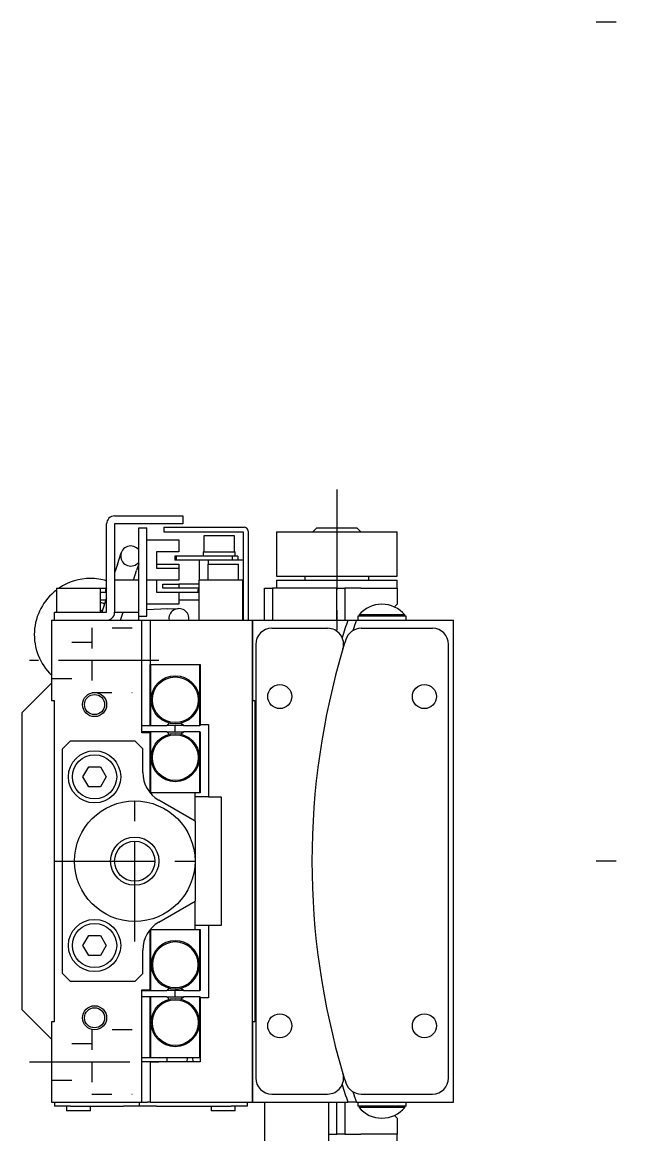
# Model space of a CAD drawing. Extents: x -289 to 423, y 17 to 514.
# Drawn here: x -289.2 to -214.5, y 361.2 to 499.8 of the extents above; entities that cross this region are included whole.
import ezdxf

# ---------------------------------------------------------------- set-up
doc = ezdxf.new("R2010")
doc.units = 0
doc.header["$LTSCALE"] = 10
doc.linetypes.add('CENTER', pattern=[2, 1.25, -0.25, 0.25, -0.25])
doc.linetypes.add('DOT', pattern=[0.5, 0.25, -0.25])
doc.layers.add('1', color=7, linetype='CONTINUOUS')

msp = doc.modelspace()

# ---------------------------------------------------------------- linework, layer by layer
at = {"layer": '1', "color": 4, "linetype": 'CENTER'}
for p, q in [((-200.315636, 499.751829), (-219.421413, 499.751829)), ((-250.070977, 441.560211), (-250.070977, 423.53845)), ((-272.21417, 420.287061), (-288.336164, 420.287061)), ((-275.220977, 385.287061), (-275.220977, 405.287061)), ((-285.220977, 395.287061), (-265.220977, 395.287061)), ((-200.315636, 395.287061), (-219.421413, 395.287061)), ((-288.336164, 370.287061), (-272.21417, 370.287061))]:
    msp.add_line(p, q, dxfattribs=at)
at = {"layer": '1', "color": 7, "linetype": 'CONTINUOUS'}
for p, q in [((-277.720977, 438.287061), (-271.220977, 438.287061)), ((-277.720977, 438.287061), (-271.220977, 438.287061)), ((-271.220977, 438.287061), (-269.220977, 438.287061)), ((-271.220977, 438.287061), (-269.220977, 438.287061)), ((-269.220977, 438.287061), (-269.220977, 437.287061)), ((-269.220977, 438.287061), (-269.220977, 437.287061)), ((-278.720977, 426.287061), (-278.720977, 437.287061)), ((-278.720977, 426.287061), (-278.720977, 437.287061)), ((-277.720977, 437.287061), (-277.720977, 426.287061)), ((-271.220977, 437.287061), (-277.720977, 437.287061)), ((-277.720977, 437.287061), (-277.720977, 426.287061)), ((-271.220977, 437.287061), (-277.720977, 437.287061)), ((-274.720977, 425.787061), (-274.720977, 436.787061)), ((-274.720977, 436.787061), (-273.720977, 436.787061)), ((-274.720977, 436.787061), (-273.720977, 436.787061)), ((-274.720977, 425.787061), (-274.720977, 436.787061)), ((-273.720977, 425.787061), (-273.720977, 436.787061)), ((-273.720977, 425.787061), (-273.720977, 436.787061)), ((-271.620977, 436.887061), (-268.030005, 436.887061)), ((-271.620977, 436.887061), (-268.030005, 436.887061)), ((-271.620977, 436.887061), (-271.620977, 436.287061)), ((-271.620977, 436.887061), (-271.620977, 436.287061)), ((-269.220977, 437.287061), (-271.220977, 437.287061)), ((-269.220977, 437.287061), (-271.220977, 437.287061)), ((-268.030005, 436.887061), (-266.132604, 436.887061)), ((-268.030005, 436.887061), (-266.132604, 436.887061)), ((-266.132604, 436.887061), (-261.620977, 436.887061)), ((-266.132604, 436.887061), (-261.620977, 436.887061)), ((-261.120977, 436.387061), (-261.120977, 425.287061)), ((-261.120977, 436.387061), (-261.120977, 425.287061)), ((-252.570977, 436.787061), (-253.070977, 436.287061)), ((-252.570977, 436.787061), (-247.570977, 436.787061)), ((-247.070977, 436.287061), (-247.570977, 436.787061)), ((-273.720977, 435.287061), (-269.720977, 435.287061)), ((-273.720977, 435.287061), (-269.720977, 435.287061)), ((-271.620977, 436.287061), (-268.030005, 436.287061)), ((-271.620977, 436.287061), (-268.030005, 436.287061)), ((-269.720977, 435.287061), (-269.720977, 433.787061)), ((-269.720977, 435.287061), (-269.720977, 433.787061)), ((-268.030005, 436.287061), (-266.132604, 436.287061)), ((-268.030005, 436.287061), (-266.132604, 436.287061)), ((-262.820977, 435.787061), (-266.620977, 435.787061)), ((-266.620977, 435.787061), (-266.620977, 433.787061)), ((-266.132604, 436.287061), (-261.720977, 436.287061)), ((-266.132604, 436.287061), (-261.720977, 436.287061)), ((-262.820977, 433.787061), (-262.820977, 435.787061)), ((-261.720977, 436.287061), (-261.720977, 425.287061)), ((-261.720977, 436.287061), (-261.720977, 425.287061)), ((-257.570977, 436.287061), (-250.070977, 436.287061)), ((-257.570977, 436.287061), (-257.570977, 430.787061)), ((-250.070977, 436.287061), (-242.570977, 436.287061)), ((-242.570977, 430.787061), (-242.570977, 436.287061)), ((-277.373323, 432.246748), (-276.909798, 433.673332)), ((-269.720977, 433.787061), (-272.520977, 433.787061)), ((-272.520977, 433.787061), (-272.520977, 431.787061)), ((-269.720977, 433.787061), (-272.520977, 433.787061)), ((-272.520977, 433.787061), (-272.520977, 431.787061)), ((-266.720977, 433.787061), (-262.720977, 433.787061)), ((-266.720977, 433.787061), (-266.720977, 433.287061)), ((-262.720977, 433.287061), (-262.720977, 433.787061)), ((-277.373323, 432.246748), (-277.720977, 431.176779)), ((-274.720977, 432.31966), (-274.995682, 431.474205)), ((-272.520977, 432.287061), (-269.720977, 432.287061)), ((-272.520977, 432.287061), (-269.720977, 432.287061)), ((-270.224634, 433.287061), (-270.224634, 432.787061)), ((-270.067841, 433.287061), (-270.224634, 433.287061)), ((-270.067841, 432.787061), (-270.224634, 432.787061)), ((-270.067841, 433.287061), (-270.067841, 432.787061)), ((-263.106188, 433.287061), (-270.067841, 433.287061)), ((-266.142551, 432.787061), (-270.067841, 432.787061)), ((-269.720977, 432.287061), (-269.720977, 431.787061)), ((-269.720977, 432.287061), (-269.720977, 431.787061)), ((-267.220977, 432.787061), (-267.220977, 430.287061)), ((-267.220977, 432.787061), (-267.220977, 430.287061)), ((-266.074852, 432.787061), (-266.142551, 432.787061)), ((-266.074852, 432.787061), (-266.142551, 432.787061)), ((-266.120977, 432.287061), (-264.220977, 432.287061)), ((-266.120977, 432.287061), (-264.220977, 432.287061)), ((-266.120977, 432.287061), (-266.120977, 430.287061)), ((-266.120977, 432.287061), (-266.120977, 430.287061)), ((-261.720977, 432.787061), (-266.074852, 432.787061)), ((-261.720977, 432.787061), (-266.074852, 432.787061)), ((-266.074852, 432.787061), (-266.074852, 432.287061)), ((-266.074852, 432.787061), (-266.074852, 432.287061)), ((-264.220977, 432.287061), (-262.320977, 432.287061)), ((-264.220977, 432.287061), (-262.320977, 432.287061)), ((-263.106188, 433.287061), (-263.106188, 432.787061)), ((-262.372987, 433.287061), (-263.106188, 433.287061)), ((-262.372987, 433.287061), (-262.372987, 432.787061)), ((-262.320977, 430.287061), (-262.320977, 432.287061)), ((-262.320977, 430.287061), (-262.320977, 432.287061)), ((-275.381409, 430.287061), (-274.995682, 431.474205)), ((-272.520977, 431.787061), (-269.720977, 431.787061)), ((-272.520977, 431.787061), (-269.720977, 431.787061)), ((-269.720977, 431.787061), (-269.720977, 430.287061)), ((-269.720977, 431.787061), (-269.720977, 430.287061)), ((-274.720977, 430.287061), (-277.720977, 430.287061)), ((-274.720977, 430.287061), (-277.720977, 430.287061)), ((-269.720977, 430.287061), (-273.720977, 430.287061)), ((-269.720977, 430.287061), (-273.720977, 430.287061)), ((-272.520977, 430.287061), (-272.520977, 428.787061)), ((-272.520977, 430.287061), (-272.520977, 428.787061)), ((-271.720977, 429.287061), (-271.720977, 429.787061)), ((-271.720977, 429.787061), (-269.720977, 429.787061)), ((-269.720977, 429.787061), (-269.720977, 429.287061)), ((-267.220977, 429.787061), (-269.720977, 429.787061)), ((-261.770977, 430.287061), (-267.220977, 430.287061)), ((-267.220977, 425.287061), (-267.220977, 430.287061)), ((-261.770977, 430.287061), (-267.220977, 430.287061)), ((-267.220977, 425.287061), (-267.220977, 430.287061)), ((-261.770977, 425.287061), (-261.770977, 430.287061)), ((-261.770977, 430.287061), (-261.720977, 430.287061)), ((-261.770977, 425.287061), (-261.770977, 430.287061)), ((-261.770977, 430.287061), (-261.720977, 430.287061)), ((-257.570977, 430.787061), (-250.070977, 430.787061)), ((-257.570977, 430.287061), (-250.070977, 430.287061)), ((-257.570977, 430.287061), (-257.570977, 429.287061)), ((-254.070977, 430.787061), (-254.070977, 430.287061)), ((-250.070977, 430.787061), (-242.570977, 430.787061)), ((-250.070977, 430.287061), (-242.570977, 430.287061)), ((-246.070977, 430.287061), (-246.070977, 430.787061)), ((-242.570977, 429.287061), (-242.570977, 430.287061)), ((-284.970977, 429.287061), (-279.470977, 429.287061)), ((-284.970977, 429.287061), (-279.470977, 429.287061)), ((-284.970977, 429.287061), (-284.970977, 426.287061)), ((-284.970977, 429.287061), (-284.970977, 426.287061)), ((-279.470977, 426.287061), (-279.470977, 429.287061)), ((-279.470977, 426.287061), (-279.470977, 429.287061)), ((-279.470977, 429.287061), (-278.720977, 429.287061)), ((-279.470977, 428.787061), (-278.720977, 428.787061)), ((-279.470977, 428.787061), (-278.720977, 428.787061)), ((-278.720977, 428.099095), (-279.309743, 426.287061)), ((-278.870977, 429.079309), (-278.720977, 429.079309)), ((-278.870977, 429.079309), (-278.720977, 429.079309)), ((-278.870977, 429.079309), (-278.870977, 428.787061)), ((-278.870977, 429.079309), (-278.870977, 428.787061)), ((-272.520977, 428.787061), (-269.720977, 428.787061)), ((-272.520977, 428.787061), (-269.720977, 428.787061)), ((-269.720977, 429.287061), (-271.720977, 429.287061)), ((-267.220977, 429.287061), (-269.720977, 429.287061)), ((-269.720977, 428.787061), (-269.720977, 427.287061)), ((-269.720977, 428.787061), (-267.220977, 428.787061)), ((-269.720977, 428.787061), (-269.720977, 427.287061)), ((-269.720977, 428.787061), (-267.220977, 428.787061)), ((-267.370977, 429.079309), (-267.220977, 429.079309)), ((-267.370977, 429.079309), (-267.220977, 429.079309)), ((-267.370977, 429.079309), (-267.370977, 428.787061)), ((-267.370977, 429.079309), (-267.370977, 428.787061)), ((-259.070977, 425.287061), (-259.070977, 429.287061)), ((-259.070977, 429.287061), (-258.070977, 429.287061)), ((-258.070977, 429.287061), (-258.070977, 425.287061)), ((-250.070977, 429.287061), (-258.070977, 429.287061)), ((-250.070977, 425.287061), (-250.070977, 429.287061)), ((-250.070977, 429.287061), (-249.070977, 429.287061)), ((-249.070977, 429.287061), (-249.070977, 425.287061)), ((-247.070977, 429.287061), (-249.070977, 429.287061)), ((-247.070977, 429.287061), (-242.570977, 429.287061)), ((-242.570977, 429.287061), (-242.570977, 427.287061)), ((-278.822363, 427.787061), (-279.470977, 427.787061)), ((-278.822363, 427.787061), (-279.470977, 427.787061)), ((-269.720977, 427.287061), (-273.720977, 427.287061)), ((-269.720977, 427.287061), (-273.720977, 427.287061)), ((-271.105804, 426.689464), (-273.720977, 426.59814)), ((-271.105804, 426.689464), (-269.764602, 426.7363)), ((-267.220977, 427.787061), (-269.720977, 427.787061)), ((-267.220977, 427.787061), (-269.720977, 427.787061)), ((-242.911191, 426.946847), (-242.570977, 427.287061)), ((-285.220977, 425.287061), (-285.220977, 426.287061)), ((-285.220977, 426.287061), (-283.220977, 426.287061)), ((-285.220977, 425.287061), (-285.220977, 426.287061)), ((-285.220977, 426.287061), (-283.220977, 426.287061)), ((-283.220977, 426.287061), (-278.720977, 426.287061)), ((-283.220977, 426.287061), (-278.720977, 426.287061)), ((-279.271648, 426.404306), (-279.470977, 426.397346)), ((-277.720977, 426.287061), (-274.720977, 426.287061)), ((-277.720977, 426.287061), (-274.720977, 426.287061)), ((-277.006007, 425.287061), (-276.681087, 426.287061)), ((-274.720977, 425.787061), (-273.720977, 425.787061)), ((-274.720977, 425.787061), (-273.720977, 425.787061)), ((-274.720977, 425.287061), (-274.720977, 425.787061)), ((-241.460977, 425.787061), (-247.460977, 425.787061)), ((-247.460977, 425.787061), (-247.460977, 425.287061)), ((-247.460977, 425.787061), (-247.460977, 425.287061)), ((-241.610977, 425.946616), (-247.310977, 425.946616)), ((-247.310977, 425.946616), (-247.310977, 425.787061)), ((-247.310977, 425.946616), (-247.310977, 425.787061)), ((-241.610978, 425.787061), (-241.610978, 425.946616)), ((-241.610977, 425.787061), (-241.610977, 425.946616)), ((-241.610977, 425.787061), (-241.610977, 425.946616)), ((-241.610977, 425.787061), (-241.610977, 425.946616)), ((-241.460978, 425.287061), (-241.460978, 425.787061)), ((-241.460977, 425.287061), (-241.460977, 425.787061)), ((-241.460977, 425.287061), (-241.460977, 425.787061)), ((-241.460977, 425.287061), (-241.460977, 425.787061)), ((-285.570977, 425.287061), (-285.570977, 415.287061)), ((-285.570977, 425.287061), (-274.326655, 425.287061)), ((-274.326655, 425.287061), (-273.292066, 425.287061)), ((-274.326655, 411.287061), (-274.326655, 425.287061)), ((-273.292066, 425.287061), (-273.292066, 419.787061)), ((-273.292066, 425.287061), (-260.570977, 425.287061)), ((-260.570977, 425.287061), (-260.570977, 415.287061)), ((-260.570977, 425.287061), (-248.699382, 425.287061)), ((-260.570977, 415.287061), (-260.570977, 425.287061)), ((-258.170977, 424.287061), (-251.23173, 424.287061)), ((-258.170977, 424.287061), (-251.23173, 424.287061)), ((-248.699382, 425.287061), (-247.642237, 425.287061)), ((-247.642237, 425.287061), (-235.570977, 425.287061)), ((-247.049505, 424.287061), (-238.170977, 424.287061)), ((-247.049505, 424.287061), (-238.170977, 424.287061)), ((-235.570977, 412.787056), (-235.570977, 425.287061)), ((-260.170977, 422.287061), (-260.170977, 368.287061)), ((-260.170977, 422.287061), (-260.170977, 368.287061)), ((-236.170977, 368.287061), (-236.170977, 422.287061)), ((-236.170977, 368.287061), (-236.170977, 422.287061)), ((-273.292066, 419.787061), (-273.305379, 419.787061)), ((-273.304938, 419.785402), (-273.242055, 419.737061)), ((-273.304938, 412.187061), (-273.304938, 419.785402)), ((-273.292066, 419.787061), (-267.070636, 419.787061)), ((-267.084195, 419.785167), (-267.120625, 419.737061)), ((-267.084195, 419.785167), (-267.084195, 412.287061)), ((-267.070636, 419.787061), (-267.070636, 412.287061)), ((-273.242055, 419.737061), (-273.242055, 412.187061)), ((-267.120625, 419.737061), (-273.242055, 419.737061)), ((-267.120625, 412.187061), (-267.120625, 419.737061)), ((-285.570977, 417.437061), (-289.220977, 413.787061)), ((-285.570977, 415.287061), (-285.270977, 415.287061)), ((-285.270977, 415.287061), (-285.270977, 375.287061)), ((-260.570977, 415.287061), (-260.270977, 415.287061)), ((-260.570977, 375.287061), (-260.570977, 415.287061)), ((-260.270977, 415.287061), (-260.270977, 375.287061)), ((-289.220977, 376.787061), (-289.220977, 413.787061)), ((-274.326655, 412.187061), (-273.304938, 412.187061)), ((-273.242055, 412.187061), (-273.304938, 412.187061)), ((-273.242055, 412.187061), (-271.235705, 412.187061)), ((-271.235705, 412.187061), (-270.929992, 412.482069)), ((-269.132472, 412.187061), (-271.235705, 412.187061)), ((-270.220977, 412.187061), (-270.220977, 411.387061)), ((-269.437153, 412.480736), (-269.132472, 412.187061)), ((-269.132472, 412.187061), (-267.120625, 412.187061)), ((-267.084195, 412.187061), (-267.120625, 412.187061)), ((-267.084195, 412.287061), (-267.084195, 412.187061)), ((-267.070636, 412.287061), (-267.084195, 412.287061)), ((-267.070636, 412.287061), (-266.031233, 412.287061)), ((-266.031233, 412.287061), (-266.031233, 403.287061)), ((-235.570977, 380.787056), (-235.570977, 412.787056)), ((-283.220977, 410.287061), (-284.220977, 409.287061)), ((-283.220977, 410.287061), (-275.220977, 410.287061)), ((-274.220977, 409.287061), (-275.220977, 410.287061)), ((-273.304938, 411.387061), (-274.326655, 411.387061)), ((-273.292066, 411.287061), (-274.326655, 411.287061)), ((-273.304938, 411.287061), (-273.304938, 411.387061)), ((-273.304938, 411.387061), (-273.242055, 411.387061)), ((-273.292066, 403.787061), (-273.292066, 411.287061)), ((-273.242055, 411.387061), (-273.242055, 403.837061)), ((-271.235705, 411.387061), (-273.242055, 411.387061)), ((-271.235705, 411.387061), (-269.132472, 411.387061)), ((-270.929992, 411.092053), (-271.235705, 411.387061)), ((-269.132472, 411.387061), (-269.437153, 411.093386)), ((-267.120625, 411.387061), (-269.132472, 411.387061)), ((-267.120625, 403.837061), (-267.120625, 411.387061)), ((-267.120625, 411.387061), (-267.084195, 411.387061)), ((-267.084195, 411.387061), (-267.084195, 403.788956)), ((-284.220977, 381.287061), (-284.220977, 409.287061)), ((-274.220977, 406.349239), (-274.220977, 409.287061)), ((-281.664353, 405.787061), (-280.942665, 407.037061)), ((-280.942665, 407.037061), (-279.499289, 407.037061)), ((-279.499289, 407.037061), (-278.777602, 405.787061)), ((-280.942665, 404.537061), (-281.664353, 405.787061)), ((-279.499289, 404.537061), (-280.942665, 404.537061)), ((-278.777602, 405.787061), (-279.499289, 404.537061)), ((-273.242055, 403.837061), (-273.292066, 403.798615)), ((-267.720977, 403.787061), (-273.292066, 403.787061)), ((-273.242055, 403.837061), (-267.120625, 403.837061)), ((-267.720977, 400.287061), (-267.720977, 403.787061)), ((-267.084728, 403.787061), (-267.720977, 403.787061)), ((-266.031233, 403.287061), (-267.720977, 403.287061)), ((-267.084195, 403.788956), (-267.120625, 403.837061)), ((-266.031233, 403.287061), (-264.470676, 403.287061)), ((-264.470676, 403.287061), (-264.470676, 387.287061)), ((-267.720977, 400.287061), (-272.220977, 402.885137)), ((-267.720977, 400.287061), (-267.720977, 395.287061)), ((-267.720977, 395.287061), (-267.720977, 390.287061)), ((-272.220977, 387.688985), (-267.720977, 390.287061)), ((-267.720977, 386.787061), (-267.720977, 390.287061)), ((-273.292066, 386.787061), (-267.720977, 386.787061)), ((-273.292066, 379.287061), (-273.292066, 386.787061)), ((-273.292066, 386.775506), (-273.242056, 386.737061)), ((-273.242056, 386.737061), (-273.242056, 379.187061)), ((-267.120625, 386.737061), (-273.242056, 386.737061)), ((-266.031233, 387.287061), (-267.720977, 387.287061)), ((-267.720977, 386.787061), (-267.084729, 386.787061)), ((-267.084195, 386.785167), (-267.120625, 386.737061)), ((-267.120625, 379.187061), (-267.120625, 386.737061)), ((-267.084195, 386.785167), (-267.084195, 379.187061)), ((-266.031233, 387.287061), (-266.031233, 378.287061)), ((-264.470676, 387.287061), (-266.031233, 387.287061)), ((-281.664353, 384.787061), (-280.942665, 386.037061)), ((-280.942665, 386.037061), (-279.499289, 386.037061)), ((-279.499289, 386.037061), (-278.777602, 384.787061)), ((-280.942665, 383.537061), (-281.664353, 384.787061)), ((-278.777602, 384.787061), (-279.499289, 383.537061)), ((-274.220977, 381.287061), (-274.220977, 384.224883)), ((-279.499289, 383.537061), (-280.942665, 383.537061)), ((-284.220977, 381.287061), (-283.220977, 380.287061)), ((-275.220977, 380.287061), (-274.220977, 381.287061)), ((-275.220977, 380.287061), (-283.220977, 380.287061)), ((-235.570977, 365.287061), (-235.570977, 380.787056)), ((-274.326655, 379.287061), (-273.292066, 379.287061)), ((-274.326655, 365.287061), (-274.326655, 379.287061)), ((-274.326655, 379.187061), (-273.304938, 379.187061)), ((-273.304938, 378.387061), (-274.326655, 378.387061)), ((-273.304938, 379.187061), (-273.304937, 379.287061)), ((-273.242056, 379.187061), (-273.304938, 379.187061)), ((-273.304938, 370.78872), (-273.304938, 378.387061)), ((-273.304938, 378.387061), (-273.242055, 378.387061)), ((-273.242056, 379.187061), (-271.235706, 379.187061)), ((-273.242055, 378.387061), (-273.242055, 370.837061)), ((-271.235705, 378.387061), (-273.242055, 378.387061)), ((-271.235706, 379.187061), (-270.929993, 379.482069)), ((-269.132473, 379.187061), (-271.235706, 379.187061)), ((-271.235705, 378.387061), (-269.132472, 378.387061)), ((-270.929992, 378.092053), (-271.235705, 378.387061)), ((-270.220977, 379.187061), (-270.220977, 378.387061)), ((-269.437154, 379.480736), (-269.132473, 379.187061)), ((-269.132472, 378.387061), (-269.437153, 378.093386)), ((-269.132473, 379.187061), (-267.120625, 379.187061)), ((-267.120625, 378.387061), (-269.132472, 378.387061)), ((-267.084195, 379.187061), (-267.120625, 379.187061)), ((-267.120625, 370.837061), (-267.120625, 378.387061)), ((-267.120625, 378.387061), (-267.084195, 378.387061)), ((-267.084195, 378.387061), (-267.084195, 378.287061)), ((-267.084195, 378.287061), (-267.084195, 370.788956)), ((-267.070636, 378.287061), (-267.084195, 378.287061)), ((-267.070636, 378.287061), (-267.070636, 370.287061)), ((-266.031233, 378.287061), (-267.070636, 378.287061)), ((-289.220977, 376.787061), (-285.570977, 373.137061)), ((-285.570977, 375.287061), (-285.570977, 365.287061)), ((-285.270977, 375.287061), (-285.570977, 375.287061)), ((-260.570977, 375.287061), (-260.570977, 365.287061)), ((-260.270977, 375.287061), (-260.570977, 375.287061)), ((-260.570977, 365.287061), (-260.570977, 375.287061)), ((-273.305379, 370.787061), (-274.326655, 370.787061)), ((-273.292066, 370.287061), (-274.326655, 370.287061)), ((-267.084728, 370.787061), (-273.305379, 370.787061)), ((-273.242055, 370.837061), (-273.304938, 370.78872)), ((-273.292066, 370.287061), (-273.292066, 365.287061)), ((-267.070636, 370.287061), (-273.292066, 370.287061)), ((-273.242055, 370.837061), (-267.120625, 370.837061)), ((-271.220977, 370.787061), (-271.220977, 370.287061)), ((-268.708932, 370.787061), (-268.725734, 370.287061)), ((-267.959158, 370.287061), (-267.978409, 370.787061)), ((-267.084195, 370.788956), (-267.120625, 370.837061)), ((-258.170977, 366.287061), (-251.23173, 366.287061)), ((-258.170977, 366.287061), (-251.23173, 366.287061)), ((-247.049505, 366.287061), (-238.170977, 366.287061)), ((-247.049505, 366.287061), (-238.170977, 366.287061)), ((-285.570977, 365.287061), (-274.326655, 365.287061)), ((-285.220977, 365.287061), (-285.220977, 364.787061)), ((-285.220977, 365.287061), (-285.220977, 364.787061)), ((-283.220977, 364.787061), (-285.220977, 364.787061)), ((-283.220977, 364.787061), (-285.220977, 364.787061)), ((-283.720977, 364.787061), (-283.720977, 364.187061)), ((-283.720977, 364.787061), (-283.720977, 364.187061)), ((-283.220977, 364.787061), (-276.617483, 364.787061)), ((-283.220977, 364.787061), (-276.617483, 364.787061)), ((-280.720977, 364.187061), (-280.720977, 364.787061)), ((-280.720977, 364.187061), (-280.720977, 364.787061)), ((-274.617483, 364.787061), (-276.617483, 364.787061)), ((-274.617483, 364.787061), (-276.617483, 364.787061)), ((-274.617483, 364.787061), (-274.617483, 365.287061)), ((-274.617483, 364.787061), (-274.617483, 365.287061)), ((-274.450582, 364.787061), (-274.617483, 364.787061)), ((-274.450582, 364.787061), (-274.617483, 364.787061)), ((-272.506486, 364.787061), (-274.450582, 364.787061)), ((-272.506486, 364.787061), (-274.450582, 364.787061)), ((-274.326655, 365.287061), (-273.64456, 365.287061)), ((-274.326655, 365.287061), (-273.64456, 365.287061)), ((-273.292066, 365.287061), (-273.64456, 365.287061)), ((-273.292066, 365.287061), (-260.570977, 365.287061)), ((-272.506486, 364.787061), (-263.220977, 364.787061)), ((-272.506486, 364.787061), (-263.220977, 364.787061)), ((-265.720977, 364.787061), (-265.720977, 364.187061)), ((-265.720977, 364.787061), (-265.720977, 364.187061)), ((-261.220977, 364.787061), (-263.220977, 364.787061)), ((-261.220977, 364.787061), (-263.220977, 364.787061)), ((-262.720977, 364.187061), (-262.720977, 364.787061)), ((-262.720977, 364.187061), (-262.720977, 364.787061)), ((-261.220977, 365.287061), (-261.220977, 364.787061)), ((-261.220977, 365.287061), (-261.220977, 364.787061)), ((-260.570977, 365.287061), (-248.699382, 365.287061)), ((-259.070977, 365.287061), (-259.070977, 347.287061)), ((-251.070977, 347.287061), (-251.070977, 365.287061)), ((-250.070977, 361.287061), (-250.070977, 365.287061)), ((-249.070977, 365.287061), (-249.070977, 361.287061)), ((-247.642237, 365.287061), (-248.699382, 365.287061)), ((-247.642237, 365.287061), (-235.570977, 365.287061)), ((-247.460977, 365.287061), (-247.460977, 364.787061)), ((-247.460977, 365.287061), (-247.460977, 364.787061)), ((-241.460977, 364.787061), (-247.460977, 364.787061)), ((-247.310977, 364.787061), (-247.310977, 364.627506)), ((-247.310977, 364.787061), (-247.310977, 364.627506)), ((-241.610977, 364.627506), (-247.310977, 364.627506)), ((-241.610977, 364.627506), (-241.610977, 364.787061)), ((-241.610977, 364.627506), (-241.610977, 364.787061)), ((-241.610977, 364.627506), (-241.610977, 364.787061)), ((-241.610977, 364.627506), (-241.610977, 364.787061)), ((-241.460977, 364.787061), (-241.460977, 365.287061)), ((-241.460977, 364.787061), (-241.460977, 365.287061)), ((-241.460977, 364.787061), (-241.460977, 365.287061)), ((-241.460977, 364.787061), (-241.460977, 365.287061)), ((-280.720977, 364.187061), (-283.720977, 364.187061)), ((-280.720977, 364.187061), (-283.720977, 364.187061)), ((-262.720977, 364.187061), (-265.720977, 364.187061)), ((-262.720977, 364.187061), (-265.720977, 364.187061)), ((-242.570977, 363.287061), (-242.911191, 363.627275)), ((-242.570977, 363.287061), (-242.570977, 361.287061)), ((-251.070977, 361.287061), (-250.070977, 361.287061)), ((-249.070977, 361.287061), (-250.070977, 361.287061)), ((-249.070977, 361.287061), (-247.070977, 361.287061)), ((-242.570977, 361.287061), (-247.070977, 361.287061)), ((-242.570977, 360.287061), (-242.570977, 361.287061))]:
    msp.add_line(p, q, dxfattribs=at)
at = {"layer": '1', "color": 9, "linetype": 'DOT'}
for p, q in [((-280.570977, 424.287061), (-280.570977, 420.287061)), ((-275.53058, 424.287061), (-280.570977, 424.287061)), ((-280.570977, 422.537061), (-285.570977, 422.537061)), ((-280.570977, 420.287061), (-280.570977, 416.287061)), ((-285.570977, 418.037061), (-280.570977, 418.037061)), ((-280.570977, 416.287061), (-275.530581, 416.287061)), ((-280.570977, 374.287061), (-280.570977, 370.287061)), ((-275.53058, 374.287061), (-280.570977, 374.287061)), ((-280.570977, 372.537061), (-285.570977, 372.537061)), ((-280.570977, 370.287061), (-280.570977, 366.287061)), ((-285.570977, 368.037061), (-280.570977, 368.037061)), ((-280.570977, 366.287061), (-275.530581, 366.287061))]:
    msp.add_line(p, q, dxfattribs=at)
at = {"layer": '1', "color": 9, "linetype": 'CONTINUOUS'}
msp.add_line((-271.220972, 370.787061), (-271.220972, 370.287061), dxfattribs=at)
at = {"layer": '1', "color": 7, "linetype": 'CONTINUOUS'}
for centre, radius in [((-270.180977, 415.387061), 3), ((-270.180977, 415.387061), 2.85), ((-257.170977, 415.787061), 1.5), ((-257.170977, 415.787061), 1.5), ((-239.170977, 415.787061), 1.5), ((-239.170977, 415.787061), 1.5), ((-280.220977, 414.787061), 1.25), ((-270.180977, 408.187061), 3), ((-270.180977, 408.187061), 2.85), ((-280.220977, 405.787061), 3.25), ((-280.220977, 405.787061), 2.75), ((-275.220977, 395.287061), 7.5), ((-275.220977, 395.287061), 3), ((-275.220977, 395.287061), 2.5), ((-280.220977, 384.787061), 3.25), ((-280.220977, 384.787061), 2.75), ((-280.220977, 375.787061), 1.25), ((-270.180977, 375.187061), 3), ((-270.180977, 375.187061), 2.85), ((-257.170977, 374.787061), 1.5), ((-257.170977, 374.787061), 1.5), ((-239.170977, 374.787061), 1.5), ((-239.170977, 374.787061), 1.5)]:
    msp.add_circle(centre, radius, dxfattribs=at)
at = {"layer": '1', "color": 9, "linetype": 'CONTINUOUS'}
for centre in [(-280.220977, 414.787061), (-280.220977, 375.787061)]:
    msp.add_circle(centre, 1.5, dxfattribs=at)
at = {"layer": '1', "color": 7, "linetype": 'CONTINUOUS'}
for centre, radius, start, end in [((-277.720977, 437.287061), 1, 90, 180), ((-277.720977, 437.287061), 1, 90, 180), ((-261.620977, 436.387061), 0.5, 0, 90), ((-261.620977, 436.387061), 0.5, 0, 90), ((-275.720977, 433.287061), 1.25, 36.869898, 323.130102), ((-280.720977, 423.487061), 6.999999, 90, 124.04772), ((-280.720977, 423.487061), 6.999999, 73.398448, 90), ((-280.720977, 423.487061), 6.999999, 127.383205, 226.143288), ((-276.720977, 426.987061), 3, 131.810315, 135.779956), ((-276.720977, 426.987061), 3, 131.810315, 135.779956), ((-265.220977, 426.987061), 3, 131.810315, 135.779956), ((-265.220977, 426.987061), 3, 131.810315, 135.779956), ((-280.720977, 423.487061), 4.2, 65.479919, 72.685346), ((-269.720977, 425.487061), 1.25, 350.793104, 189.206896), ((-244.460977, 423.587061), 3.7, 39.621835, 140.378165), ((-280.720977, 423.487061), 3.3, 63.690515, 67.741379), ((-278.720977, 426.287061), 1, 270, 0), ((-278.720977, 426.287061), 1, 270, 0), ((-258.170977, 422.287061), 2, 90, 180), ((-258.170977, 422.287061), 2, 90, 180), ((-251.23173, 422.287061), 2, 343.39845, 90), ((-251.23173, 422.287061), 2, 343.39845, 90), ((-160.670977, 395.287061), 93, 161.180937, 162.589936), ((-247.049505, 422.287061), 2, 90, 162.641921), ((-247.049505, 422.287061), 2, 90, 162.641921), ((-160.670977, 395.287061), 92, 160.968559, 161.811253), ((-238.170977, 422.287061), 2, 0, 90), ((-238.170977, 422.287061), 2, 0, 90), ((-160.670977, 395.287061), 92.5, 162.641921, 163.39845), ((-160.670977, 395.287061), 92.5, 162.641921, 163.39845), ((-160.670977, 395.287061), 92.5, 163.39845, 196.60155), ((-160.670977, 395.287061), 92.5, 163.39845, 196.60155), ((-160.670977, 395.287061), 92.5, 163.39845, 196.60155), ((-160.670977, 395.287061), 92.5, 163.39845, 196.60155), ((-160.720977, 449.737061), 116.5, 194.896962, 194.897806), ((-160.720977, 449.737061), 110.5, 195.726205, 195.727226), ((-270.220977, 406.349239), 4, 180, 240), ((-160.720977, 373.837061), 110.5, 164.272774, 164.273795), ((-270.220977, 384.224883), 4, 120, 180), ((-160.720978, 416.737061), 110.500001, 195.726205, 195.727226), ((-270.180978, 382.387061), 3, 90, 270), ((-270.180978, 382.387061), 2.85, 90, 270), ((-270.180978, 382.387061), 3, 270, 90), ((-270.180978, 382.387061), 3, 284.355727, 90), ((-270.180978, 382.387061), 2.85, 270, 90), ((-270.180978, 382.387061), 2.85, 270, 90), ((-270.180978, 382.387061), 3, 270, 284.355727), ((-160.720977, 340.837061), 116.5, 165.102194, 165.103038), ((-160.720977, 340.837061), 110.5, 164.272774, 164.273795), ((-251.23173, 368.287061), 2, 270, 16.60155), ((-251.23173, 368.287061), 2, 270, 16.60155), ((-160.670977, 395.287061), 92.5, 196.60155, 197.358079), ((-160.670977, 395.287061), 92.5, 196.60155, 197.358079), ((-258.170977, 368.287061), 2, 180, 270), ((-258.170977, 368.287061), 2, 180, 270), ((-160.670977, 395.287061), 93, 197.410064, 198.819063), ((-247.049505, 368.287061), 2, 197.358079, 270), ((-247.049505, 368.287061), 2, 197.358079, 270), ((-238.170977, 368.287061), 2, 270, 0), ((-238.170977, 368.287061), 2, 270, 0), ((-160.670977, 395.287061), 92, 198.188747, 199.031441), ((-244.460977, 366.987061), 3.7, 219.621835, 320.378165)]:
    msp.add_arc(centre, radius, start, end, dxfattribs=at)

doc.saveas('drawing.dxf')
